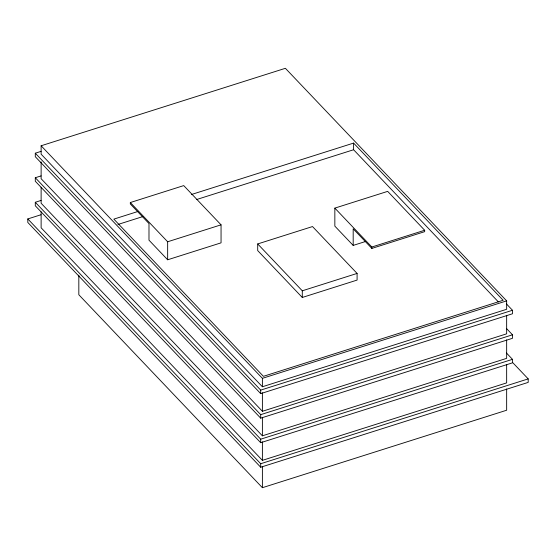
<?xml version="1.0" encoding="UTF-8"?>
<svg xmlns="http://www.w3.org/2000/svg" width="556" height="556" viewBox="0 0 556 556"><rect width="100%" height="100%" fill="white"/><g stroke="black" fill="none" stroke-linecap="round" stroke-linejoin="round"><path stroke-width="0.83" d="M41.123 145.769L285.388 68.305L506.655 300.872L506.655 309.289L262.39 386.754L41.123 154.179L41.123 145.769L262.39 378.337L262.39 386.754M506.509 303.979L512.486 310.269L512.486 313.772L260.701 393.62L35.292 156.709L35.292 153.206L41.068 151.371M506.509 328.52L512.486 334.802L512.486 338.305L260.701 418.154L35.292 181.242L35.292 177.739L41.068 175.904M506.509 353.053L512.486 359.336L512.486 362.839L260.701 442.694L35.292 205.776L35.292 202.273L41.068 200.438M512.632 362.526L528.2 378.886L528.2 382.389L260.701 467.228L27.8 222.435L27.8 218.932L41.012 214.741M130.326 202.537L183.73 185.6L221.052 224.832L221.052 242.847L167.655 259.784L148.987 240.171L148.987 223.554L130.326 203.941L130.326 202.537L167.655 241.77L167.655 259.784M137.819 211.516L113.848 219.12L263.412 376.322L503.159 300.289L353.595 143.087L191.556 194.475M117.976 224.471L142.781 216.604M196.518 199.562L353.595 149.745L498.378 301.915M167.655 241.77L221.052 224.832M353.185 245.411L334.844 226.132L334.844 208.118L387.664 191.368L424.666 230.26L424.666 231.664L371.853 248.414L353.185 228.801L353.185 245.411L365.563 241.485M257.699 243.938L312.507 226.556L357.091 273.427L357.091 280.085L302.29 297.467L257.699 250.596L257.699 243.938L302.29 290.802L302.29 297.467M334.844 208.118L371.853 247.01L424.666 230.26M302.29 290.802L357.091 273.427M262.39 378.337L506.655 300.872M35.292 153.206L260.701 390.117L512.486 310.269M41.123 161.893L41.123 178.719L262.39 411.287L506.655 333.822L506.655 315.315M35.292 177.739L260.701 414.651L512.486 334.802M41.123 187.268L41.123 203.253L262.39 435.821L506.655 358.356L506.655 339.848M35.292 202.273L260.701 439.184L512.486 359.336M41.123 211.801L41.123 227.786L262.39 460.354L506.655 382.889L506.655 364.388M27.8 218.932L260.701 463.725L528.2 378.886M78.827 275.178L78.827 294.756L262.39 487.695L506.655 410.231L506.655 388.95M371.853 247.01L371.853 248.414M353.595 143.087L353.595 149.745M262.39 392.779L262.39 411.287M262.39 417.313L262.39 435.821M262.39 441.853L262.39 460.354M262.39 466.414L262.39 487.695M260.701 390.117L260.701 393.62M260.701 414.651L260.701 418.154M260.701 439.184L260.701 442.694M260.701 463.725L260.701 467.228"/></g></svg>
